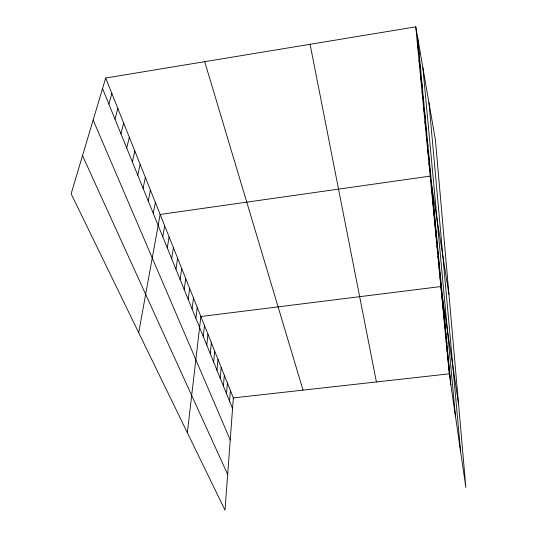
<?xml version="1.0" encoding="UTF-8"?>
<svg xmlns="http://www.w3.org/2000/svg" width="537" height="537" viewBox="0 0 537 537"><rect width="100%" height="100%" fill="white"/><g stroke="black" fill="none" stroke-linecap="round" stroke-linejoin="round"><path stroke-width="0.81" d="M105.688 78.019L233.353 397.897L225.01 510.15L71.132 193.783L105.688 78.019L415.772 26.85L435.44 140.123L465.868 487.522L449.261 373.833L415.772 26.85M229.574 401.226L230.407 390.506M226.52 393.715L227.399 382.968M223.405 386.043L224.325 375.269M220.224 378.209L221.19 367.409M216.975 370.208L217.982 359.381M213.652 362.032L214.713 351.178M210.256 353.668L211.363 342.801M206.785 345.123L207.947 334.236M203.234 336.39L204.449 325.476M187.339 432.708L200.878 316.521L440.837 286.55L458.531 403.75M195.891 318.307L197.22 307.359M192.092 308.95L193.481 297.995M188.198 299.371L189.655 288.403M184.211 289.564L185.735 278.589M180.13 279.515L181.728 268.534M175.955 269.225L177.619 258.243M171.665 258.68L173.411 247.691M167.275 247.866L169.095 236.884M162.771 236.777L164.671 225.808M138.7 332.692L160.14 214.444L430.177 176.123L448.952 294.363M153.267 213.377L155.347 202.436M148.246 201.019L150.42 190.098M143.084 188.319L145.366 177.425M137.781 175.263L140.164 164.403M132.33 161.838L134.821 151.018M126.719 148.024L129.33 137.25M120.939 133.807L123.678 123.08M114.992 119.167L117.858 108.501M108.87 104.084L111.864 93.492M233.353 397.897L449.261 373.833M82.517 155.656L227.661 474.439M93.149 120.033L230.225 439.978M102.554 88.538L232.561 408.583M204.718 61.681L303.022 390.131M310.091 44.289L376.41 381.948M417.417 43.873L419.189 54.19M419.008 60.372L420.773 70.79M420.552 76.368L422.317 86.88M422.048 91.894L423.814 102.486M423.505 106.957L425.264 117.623M424.915 121.59L426.667 132.317M426.291 135.807L428.036 146.588M427.62 149.622L429.365 160.449M428.915 163.053L430.654 173.921M431.372 188.467L433.091 199.388M432.527 200.489L434.245 211.437M433.661 212.209L435.373 223.17M434.762 223.634L436.467 234.609M435.836 234.77L437.534 245.758M436.89 245.637L438.575 256.626M437.91 256.236L439.588 267.231M438.91 266.587L440.582 277.575M439.884 276.689L441.548 287.671M441.763 296.189L443.414 307.157M442.676 305.607L444.314 316.562M443.562 314.81L445.193 325.751M444.428 323.804L446.059 334.732M445.28 332.604L446.898 343.505M446.113 341.21L447.717 352.091M446.925 349.634L448.523 360.488M447.717 357.87L449.308 368.704M448.496 365.932L450.08 376.746M417.544 37.06L450.832 384.613M422.874 67.736L455.47 416.343M428.929 102.601L460.571 451.255"/></g></svg>
